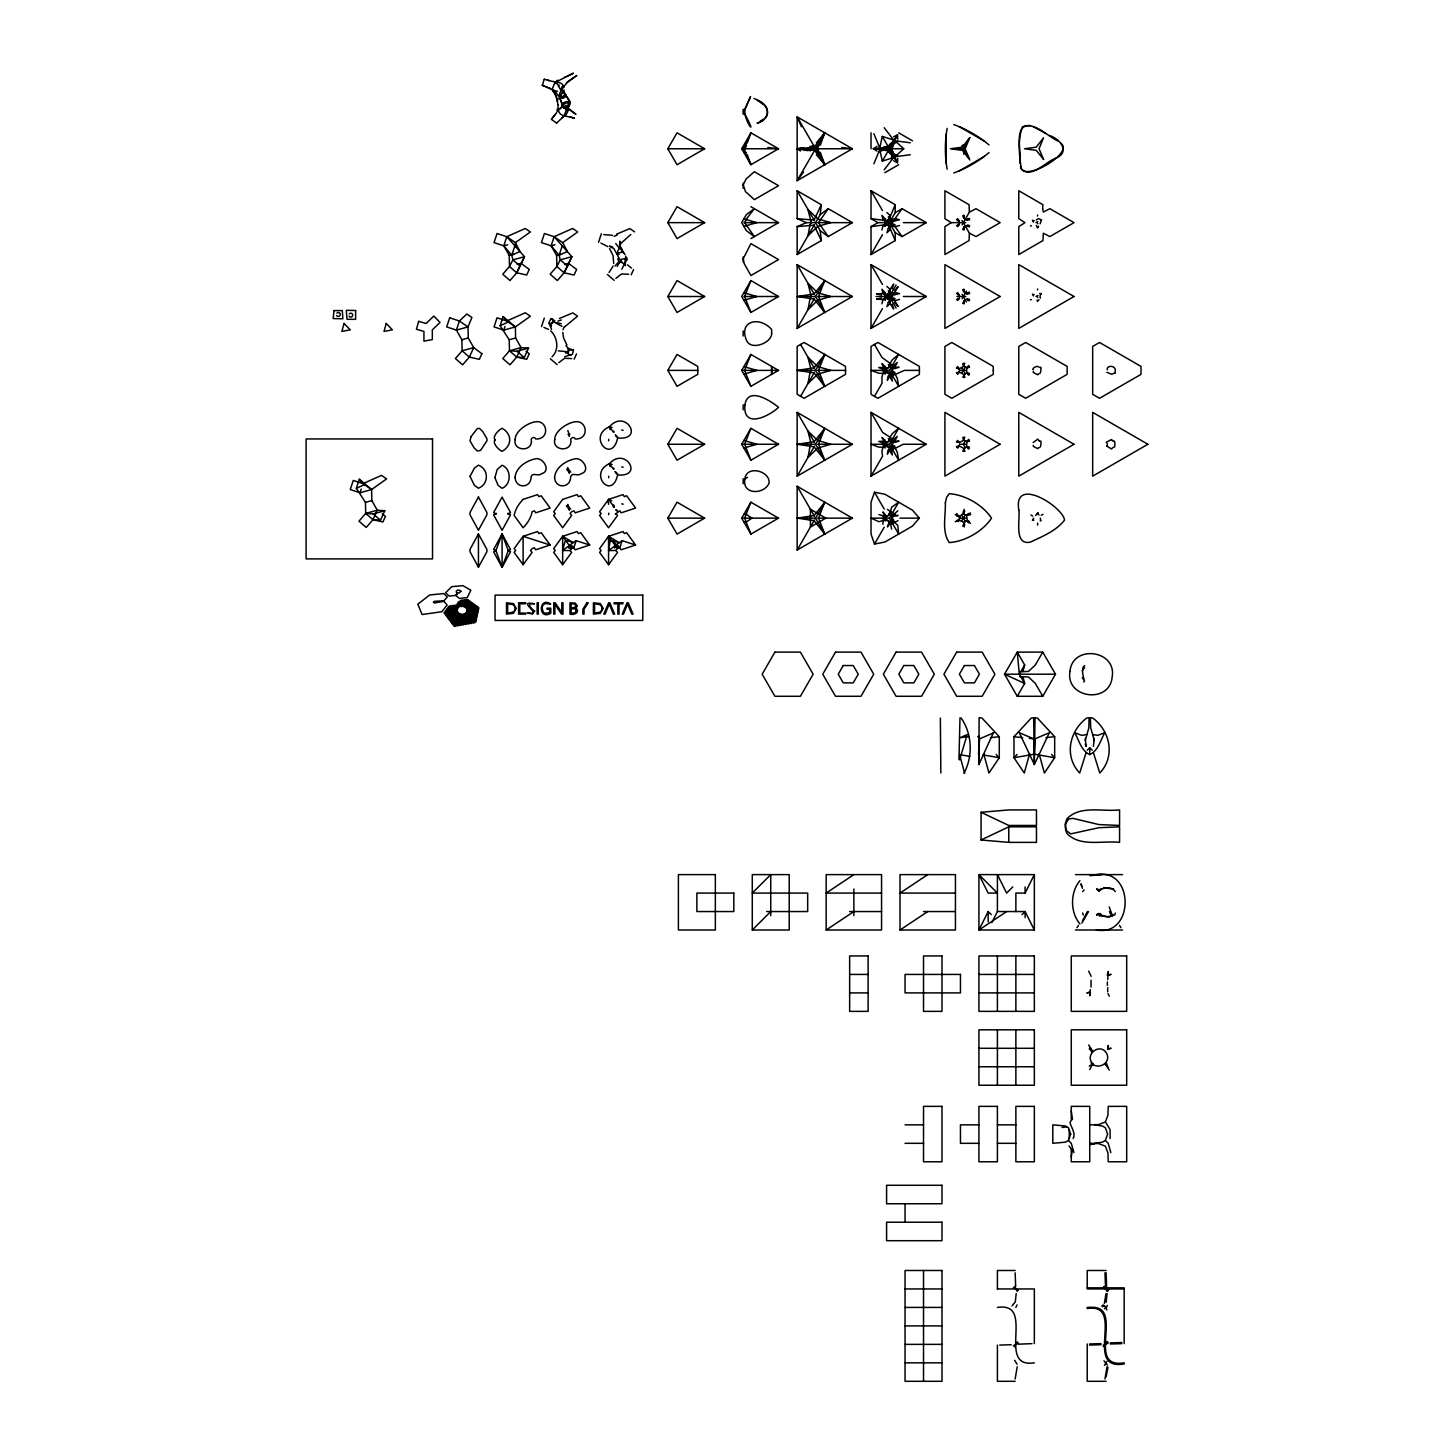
<?xml version="1.0" encoding="UTF-8"?>
<svg xmlns="http://www.w3.org/2000/svg" width="1454" height="1454" viewBox="0 0 1454 1454"><rect width="100%" height="100%" fill="white"/><g stroke="black" fill="none" stroke-linecap="round" stroke-linejoin="round"><path stroke-width="1.5" d="M895.21 240.582L888.467 224.352L871.037 226.624L871.037 254.541L895.21 240.582L895.21 232.604L889.448 222.644L877.943 222.644L871.037 226.624M881.506 294.998L876.544 293.944L882.996 293.454L886.595 295.307L888.467 294.817L889.83 293.435L890.03 289.382L893.683 284.057L892.102 288.892M1094.226 738.341L1093.426 746.302M567.951 505.447L567.805 504.447M919.419 370.388L919.364 374.369L877.943 398.287L874.454 396.342L871.037 394.307L871.037 346.47L874.454 344.434L877.943 342.49L919.364 366.408L919.419 370.388L904.352 370.388L895.264 374.441L891.92 372.26L895.264 374.441L897.263 378.258L898.663 386.328L889.448 370.388L898.663 354.449L892.356 359.701L890.048 363.336L889.83 367.317L890.048 363.336L881.996 357.484L874.454 344.434M1090.3 989.683L1089.7 995.79L1090.373 993.391M1015.146 1378.992L1017.218 1366.705M1104.967 1378.992L1107.039 1366.705M571.313 111.213C567.042 105.36 568.26 117.738 562.734 115.302C557.282 113.848 558.082 106.724 558.082 104.833M697.811 370.388L697.738 374.369L677.037 386.328L667.822 370.388L677.037 354.449L697.738 366.408L697.811 370.388L667.822 370.388M845.574 370.388L845.501 374.369L804.062 398.287L797.155 394.307L797.155 346.47L804.062 342.49L845.501 366.408L845.574 370.388L817.748 370.388M871.037 412.373L882.542 432.311L890.048 437.218L889.83 441.198L890.048 437.218L892.356 433.565L898.663 428.312L889.448 444.27L898.663 460.209L897.263 452.121L895.264 448.323L891.92 446.142L895.264 448.323L903.243 444.27L926.271 444.27L871.037 476.149L871.037 412.373L926.271 444.27M958.968 759.606L959.985 717.894L961.203 718.112C972.472 734.288 972.871 756.698 963.984 773.274M1107.712 1049.534L1108.257 1045.426L1107.584 1047.807M993.355 732.743L978.924 764.513L979.124 717.694M1107.712 987.666L1107.675 991.719M890.066 524.912L889.83 521.223L891.647 529.074M964.202 509.318L963.875 513.48M946.172 134.186L946.172 163.339M1037.52 300.942L1039.083 299.778M885.068 374.241L885.159 372.224L888.467 372.097L891.593 376.513L892.356 381.093L890.048 377.44L889.83 373.46L890.048 377.44M885.068 448.123L885.159 446.105L888.467 445.978L891.593 450.377L892.356 454.957L890.048 451.322L889.83 447.341L890.048 451.322M893.61 160.722L897.518 162.757L897.718 158.341M613.715 263.519L613.043 255.595L609.571 248.47M608.663 440.853L608.735 439.308M608.663 477.784L608.735 476.258M608.663 514.716L608.735 513.189M1036.302 225.352L1037.556 227.933L1037.774 226.988M1106.112 1376.738L1107.966 1367.305M889.921 144.346L888.467 147.054M1082.303 677.564C1087.519 686.361 1078.741 669.076 1084.702 665.605M551.557 329.331L548.921 322.661L550.812 318.899L552.883 319.498L552.774 322.824L549.23 323.733M889.921 513.716L891.593 512.026L888.03 515.679L883.087 516.933L887.994 515.625L889.921 513.716L891.647 507.21L898.663 502.193L889.448 518.133L871.037 518.133L878.888 521.695L885.377 519.95L887.994 520.659L891.593 524.258L888.03 520.605L883.087 519.351L885.377 519.95M1071.271 1157.166L1072.434 1149.078M1033.63 518.133L1032.413 520.241L1033.867 520.168M567.805 430.566L568.55 432.547M567.805 467.516L567.369 468.461M1107.348 985.394L1107.348 981.923M1069.253 1129.613L1069.253 1138.555M871.037 218.645L888.467 220.935L895.21 204.705L871.037 190.747L871.037 218.645L877.943 222.644M889.83 219.572L889.993 215.501L886.904 212.484M1073.143 1138.555C1076.451 1133.011 1069.399 1124.687 1070.126 1121.961L1072.434 1119.071L1071.271 1110.983M1110.093 1138.555L1110.093 1129.613L1105.585 1122.179M820.183 214.665L821.328 204.705L797.155 190.747L797.155 218.645L806.37 222.644L815.567 222.644L820.183 214.665L828.235 208.685L852.407 222.644L828.235 236.584L820.183 230.604L815.567 222.644M895.21 204.705L895.21 212.666L888.067 225.025L889.993 229.787L886.904 232.785L888.303 228.369L891.084 225.479L894.973 224.516L891.338 225.915M610.171 541.288L612.607 540.634L617.823 546.286L616.005 550.521L608.572 550.521L610.171 541.288L608.572 536.326L623.039 531.546L624.366 533.582L626.619 532.691L635.598 545.014L621.131 549.794L618.059 545.886M1037.629 227.442L1038.574 226.242M882.851 524.312L883.269 520.986L886.595 519.351M889.83 293.435L890.03 289.382L886.904 286.365M891.338 299.797L894.973 298.379L891.084 299.36L888.303 302.25L886.904 306.667L890.03 303.632L890.43 300.633L888.303 298.488L885.377 297.725L882.996 299.579L881.924 303.795M1085.247 740.595L1088.846 727.836L1089.064 717.676L1086.629 718.112C1069.126 731.126 1063.983 756.571 1079.704 773.037L1085.974 752.99M966.71 368.516L966.71 372.279M966.71 442.38L966.71 446.142M966.71 516.261L967.492 521.677M959.731 518.133L958.368 520.55L955.242 521.786M959.585 222.644L958.749 225.425M959.822 518.133L959.149 520.332M608.154 502.321L608.572 499.394L623.039 494.614L624.366 496.65L626.619 495.759L635.598 508.064L621.131 512.844L619.804 510.808L615.278 514.153M889.993 229.787L890.43 226.769L885.377 223.843L882.996 225.733L881.924 229.932M962.73 526.203L965.074 521.168M1039.083 367.135C1037.102 364.518 1030.741 369.443 1033.394 369.789M1114.836 373.06C1117.89 364.718 1106.149 364.809 1107.276 369.789M963.802 217.936L963.784 215.174L964.365 216.9M1037.647 523.058L1037.593 525.13M964.42 302.214L963.838 303.959L964.365 300.342M964.365 228.387L963.784 230.114L964.365 226.479M1039.083 440.998L1037.865 439.053L1033.122 442.598M1111.492 439.69L1112.946 440.998M608.554 504.338L608.572 499.394L599.593 511.699L601.138 513.589L599.593 515.461L608.572 527.766L617.55 515.461L616.005 513.589M963.802 291.8L963.838 289.073L964.42 290.818M963.602 376.222L963.82 375.187L963.838 377.604L964.365 374.223M963.602 450.104L963.82 449.068L963.838 451.485L964.365 448.105M818.511 148.762L817.748 152.543L820.347 152.452L824.781 164.72L816.385 154.742M625.256 263.065L625.365 265.664M568.423 352.977L568.06 348.306L565.951 345.579M561.135 89.421L562.08 88.058A15.467 15.376 48.5 0 1 562.48 86.731L562.08 86.731M884.214 127.734L893.592 139.984L882.305 136.403L879.779 147.963L875.399 148.762L888.521 150.362L896.464 160.921L891.302 148.762L896.464 136.603L888.521 147.163L879.779 147.963L873.854 133.713M947.154 128.37C944.773 141.692 944.773 155.832 947.154 169.155M963.548 302.359L963.802 301.214M1107.276 444.869L1106.712 446.214M963.711 154.251L963.966 153.161M963.548 228.496L963.802 227.351M888.303 376.113L887.322 380.294L890.012 375.023L888.303 376.113L891.084 373.242L894.973 372.26L891.338 373.66M888.303 449.995L887.322 454.157L890.012 448.904L888.303 449.995L891.084 447.105L894.973 446.142L891.338 447.541M958.15 521.495L959.004 520.005M1037.411 216.028L1037.647 215.065M892.102 304.14L893.683 308.975L890.03 303.632L889.83 299.597L888.467 298.215L886.595 297.725L882.996 299.579L876.544 299.07L881.506 298.034M1099.406 889.448L1098.97 891.138L1096.843 889.321M626.983 259.394L621.785 269.154M889.83 515.061L890.066 511.354L887.394 509.336M589.67 545.014L580.709 532.691L578.438 533.582L577.111 531.546L562.643 536.326L571.622 548.631L570.077 550.521L562.643 550.521L565.043 541.288L566.969 540.634L573.185 542.633L576.166 540.67L589.67 545.014L575.221 549.794L572.149 545.886L568.514 547.904L573.894 547.74L576.166 540.67M1022.98 671.403L1024.652 664.951L1017.255 652.119L1042.754 652.119L1055.495 674.202L1042.754 696.284L1017.255 696.284L1004.514 674.202L1017.255 652.119L1019.309 674.202L1024.652 683.453L1017.255 696.284M902.098 236.584L892.211 222.644L902.098 208.685L926.271 222.644L902.098 236.584L895.21 232.604M894.719 302.632L898.118 306.412L892.211 296.507L898.118 286.62L894.719 290.4M1091.045 980.269L1091.045 987.048M963.748 513.607L964.674 511.081M965.183 367.153L963.22 365.063L964.856 363.318M965.183 441.035L963.22 438.944L964.856 437.2M893.683 365.481L892.302 370.388L893.683 375.296L892.356 370.388L893.683 365.481L897.263 362.519L895.264 366.335L891.92 368.516L895.264 366.335M893.683 439.362L892.302 444.27L893.683 449.177L892.356 444.27L893.683 439.362L897.263 436.4L895.264 440.217L891.92 442.398L895.264 440.217M892.356 518.133L893.683 513.226L892.302 518.133L893.683 523.058L891.411 518.133M899.517 225.515L895.355 226.679L891.92 224.516L891.411 222.644L891.92 220.772L895.355 218.591L899.517 219.772L894.973 220.772L891.084 219.79L888.303 216.919L890.012 218.009M899.517 299.379L895.337 300.578L891.92 298.379L891.411 296.507L891.92 294.653L895.337 292.454L899.517 293.653L894.973 294.653L891.084 293.672L888.303 290.782L890.012 291.872M897.809 141.401L893.683 143.855L891.92 146.89M1029.614 753.645L1024.288 773.037L1013.983 757.716L1013.983 736.705L1031.213 718.112L1033.667 717.676L1034.339 764.513L1049.37 732.707L1035.012 738.832L1034.339 754.172L1013.983 757.716L1017.128 754.426M1037.447 289.909L1037.702 288.982M1106.167 1302.275L1107.112 1293.497M885.74 518.133L885.686 520.932M1107.584 973.926L1108.257 971.526L1107.712 979.651M892.756 147.127L893.683 143.855M1089.7 1069.653L1092.772 1063.746C1084.175 1055.022 1099.424 1042.591 1106.185 1052.623C1112.31 1062.438 1098.224 1070.835 1091.082 1062.91M565.006 94.146A2.09 2.09 0 0 0 562.498 92.656A5.089 5.071 -70.1 0 0 560.808 98.309L560.717 98.236M1114.727 915.02L1115.309 912.985M962.802 377.222L965.183 373.623M962.802 451.103L965.183 447.505M619.331 262.338L617.223 266.464M567.46 106.578L568.15 104.761M562.353 88.767C566.297 81.17 553.011 82.315 549.757 80.697M959.64 759.77L967.164 734.633L959.985 737.705L969.091 736.633M617.895 253.232L621.458 252.324L621.567 249.016L619.477 248.398L617.841 250.724L617.514 254.377L619.004 254.468M626.783 259.83L626.747 257.485M567.369 505.41L568.55 506.428M562.026 88.494L567.551 82.206L576.893 75.463M563.425 104.452C562.716 109.959 572.094 106.524 569.205 102.852A4.344 4.344 0 0 0 563.679 104.615M635.598 545.014L622.076 540.67L619.804 547.74L617.55 548.631L608.572 536.326L599.593 548.631L601.138 550.521L599.593 552.411L608.572 564.715L617.55 552.411L616.005 550.521M356.339 488.362L359.338 479.257L371.588 489.544L371.842 500.612L377.295 510.245L372.933 519.714L366.208 527.457L358.993 521.168L365.699 513.426L377.295 510.245L384.801 510.717L380.457 520.205L372.933 519.714L365.699 513.426L365.445 502.375L356.339 488.362L364.536 484.6M359.338 479.257L362.991 483.637L381.511 475.403L386.582 478.893L371.588 489.544L362.991 483.637L353.267 480.438L350.269 489.544L360.01 492.742L361.21 489.107M520.15 266.137L512.917 259.866L511.772 255.25L503.793 245.817L494.051 242.618L497.05 233.512L506.774 236.711L524.494 256.667L516.715 272.789L509.99 280.531L502.775 274.243L509.482 266.5L509.227 255.45L503.793 245.817L506.774 236.711L525.294 228.478L530.365 231.968L515.37 242.618L515.461 247.053M514.752 246.144L511.772 255.25L519.969 251.487L515.37 242.618L506.774 236.711M500.121 325.732L503.12 316.627L515.37 326.914L515.625 337.982L521.077 347.615L516.715 357.084L509.99 364.827L502.775 358.538L509.482 350.796L521.077 347.615L528.584 348.088L524.24 357.575L516.715 357.084L509.482 350.796L509.227 339.745L500.121 325.732L508.318 321.97M503.12 316.627L506.774 321.007L525.294 312.774L530.365 316.263L515.37 326.914L506.774 321.007L497.05 317.808L494.051 326.914L503.793 330.113L504.992 326.478M564.57 264.374L568.441 263.319L576.62 269.426L574.057 275.024L564.079 272.789L556.864 266.5L556.609 255.45L551.157 245.817L554.138 236.711L572.658 228.478L577.729 231.968L562.734 242.618L554.138 236.711L544.414 233.512L541.415 242.618L551.157 245.817L559.136 255.25L560.281 259.866L567.514 266.137L564.079 272.789L557.373 280.531L550.139 274.243L556.864 266.5L560.281 259.866L571.858 256.667L554.138 236.711M562.116 246.144L559.136 255.25L567.333 251.487L562.734 242.618M541.506 326.623L544.305 318.099M598.521 242.327L601.338 233.803M962.675 303.432L965.183 299.742M962.675 229.55L964.057 226.769L968.019 225.206M568.35 104.306L568.823 101.089M874.49 492.234L871.037 502.193L871.037 534.091L874.49 544.05L884.85 542.051L912.458 526.112L919.364 518.133L912.458 510.172L884.85 494.215L874.49 492.234L884.214 509.064M568.95 102.761L568.987 102.689A4.78 2.308 -16.3 0 0 561.971 104.543A14.195 6.361 11.7 0 1 562.062 105.36L561.698 106.996L566.715 106.924L575.675 114.103M747.211 143.037L750.9 132.823L778.526 148.762L750.9 164.72L741.704 148.762L750.9 132.823L743.539 148.762L750.9 164.72L747.211 154.506M750.9 280.567L744.63 296.507L750.9 312.465L778.526 296.507L750.9 280.567L741.704 296.507L750.9 312.465M820.347 145.073L824.781 132.823L816.385 142.783L817.748 144.982L809.987 146.49M750.9 354.449L744.63 370.388L750.9 386.328L778.526 370.388L750.9 354.449L741.704 370.388L750.9 386.328M750.9 428.312L744.63 444.27L750.9 460.209L778.526 444.27L750.9 428.312L741.704 444.27L750.9 460.209M824.781 280.567L818.511 296.507L824.781 312.465L814.095 299.051L797.155 296.507L814.095 293.962L824.781 280.567L815.567 296.507L824.781 312.465M750.9 502.193L744.63 518.133L750.9 534.091L778.526 518.133L750.9 502.193L741.704 518.133L750.9 534.091M824.781 354.449L818.511 370.388L824.781 386.328L814.095 372.933L797.155 370.388L814.095 367.844L824.781 354.449L815.567 370.388L824.781 386.328M824.781 428.312L818.511 444.27L824.781 460.209L814.095 446.814L797.155 444.27L814.095 441.725L824.781 428.312L815.567 444.27L824.781 460.209M824.781 502.193L818.511 518.133L824.781 534.091L814.095 520.677L797.155 518.133L814.095 515.588L824.781 502.193L815.567 518.133L824.781 534.091M888.921 522.804L887.394 526.93L890.157 522.513M502.084 534.018L495.905 550.648L502.084 567.26L510.536 551.775L508.264 550.648L502.084 534.018L493.615 549.521L495.905 550.648L493.615 551.775L502.084 567.26L508.264 550.648L510.536 549.521L502.084 534.018L502.084 567.26M957.659 300.524L959.004 298.452M957.659 226.66L959.004 224.588M957.677 374.26L959.386 371.806M957.677 448.141L959.386 445.687M1033.267 371.588C1031.558 371.497 1038.247 376.332 1039.083 373.642M1033.267 445.469C1031.558 445.36 1038.247 450.213 1039.083 447.523M821.328 204.705L814.095 220.099L797.155 218.645M873.854 163.811L879.779 149.562L882.305 161.121L893.592 157.541L884.214 169.791M1087.465 911.549L1082.503 920.782M1088.555 911.549L1081.867 923.09M562.934 329.731L564.188 326.896M619.967 245.435L621.221 242.6M516.715 272.789L524.494 256.667L512.917 259.866L509.482 266.5L516.715 272.789L526.693 275.024L529.256 269.426L521.077 263.319L517.206 264.374M564.079 272.789L571.858 256.667L567.514 266.137M574.13 359.138L576.529 353.904M631.163 274.842L633.562 269.608M803.571 147.617L797.155 148.762L814.64 150.362L824.781 164.72L817.421 148.762L824.781 132.823L814.64 147.163L797.155 148.762L800.482 150.98M958.749 299.306L959.386 297.943M613.152 266.046L609.044 272.498M1104.349 1303.547L1106.003 1293.551M1015.873 1307.419L1017.091 1304.892M1104.477 1365.361L1106.912 1361.417M566.224 109.159L564.425 116.375M991.246 914.621L988.157 911.549L978.924 930.015L1034.339 930.015L1034.339 874.617L978.924 874.617L978.924 930.015L1006.641 911.549M991.864 922.636L997.408 911.549L997.408 874.617L1006.641 893.083L1012.784 886.922M1015.873 911.549L1015.873 893.083L1025.106 893.083L1034.339 874.617M624.02 263.792L620.222 261.593M743.158 109.286L743.158 114.357M743.158 183.168L743.158 188.238M743.158 330.912L743.158 335.983M743.158 404.794L743.158 409.864M743.158 478.657L743.158 483.746M1103.422 1346.386L1106.258 1341.333M809.987 151.052L811.205 148.762M478.439 533.945L469.987 549.448L469.987 551.702L478.439 567.187L486.908 551.702L486.908 549.448L478.439 533.945L478.439 567.187M1014.456 1346.895L1017.291 1341.842M1104.277 1346.895L1107.112 1341.842M667.822 148.762L677.037 132.823L704.645 148.762L677.037 164.72L667.822 148.762L704.645 148.762M667.822 222.644L677.037 206.686L704.645 222.644L677.037 238.583L667.822 222.644L704.645 222.644M667.822 296.507L677.037 280.567L704.645 296.507L677.037 312.465L667.822 296.507L704.645 296.507M743.158 257.031L743.158 262.12M814.64 150.362L797.155 180.66L797.155 116.865L852.407 148.762L797.155 180.66L803.571 172.026M807.842 150.671L797.155 148.762L815.567 148.762L824.781 132.823M667.822 444.27L677.037 428.312L704.645 444.27L677.037 460.209L667.822 444.27L704.645 444.27M806.37 222.644L797.155 226.624L797.155 254.541L814.494 224.516M667.822 518.133L677.037 502.193L704.645 518.133L677.037 534.091L667.822 518.133L704.645 518.133M882.305 161.121L888.521 150.362L885.377 150.58M877.016 146.381L873.291 148.762L889.448 148.762L897.518 134.768L893.61 136.821M797.155 328.404L852.407 296.507L797.155 264.628L797.155 328.404L814.494 298.397M871.037 254.541L882.469 234.712M800.572 396.36L814.494 372.26M968.873 158.377L963.33 148.762L968.873 139.148M871.037 328.404L871.037 264.628L926.271 296.507L871.037 328.404L882.469 308.593M889.63 300.451L888.067 298.906L896.118 284.948M797.155 476.149L852.407 444.27L797.155 412.373L797.155 476.149L814.494 446.142M951.243 222.644L944.918 226.624L944.918 254.541L969.073 240.582L969.364 233.113L963.33 222.644L951.243 222.644L944.918 218.645L944.918 190.747L969.073 204.705L969.364 212.175L963.33 222.644M962.075 224.807L962.712 223.68M874.454 396.342L881.996 383.293L881.924 377.168L883.032 373.387L885.159 372.224M797.155 550.03L852.407 518.133L797.155 486.254L797.155 550.03L814.549 519.914M962.075 298.67L962.712 297.561M966.492 302.014L963.33 296.507L966.492 291.018M871.037 476.149L882.542 456.211L881.924 451.049L883.032 447.269L885.159 446.105M1035.957 222.644L1037.829 221.553M961.839 372.969L962.712 371.442M959.422 370.388L963.33 370.388L965.274 367.026M874.49 544.05L884.214 527.202M1035.957 296.507L1037.829 295.435M959.422 444.27L963.33 444.27L965.274 440.889M962.021 520.387L962.712 519.187M959.422 518.133L963.33 518.133L965.274 514.771M1019.309 674.202L1024.652 664.951M1042.754 652.119L1035.357 664.951L1028.523 671.403L1019.563 671.875M559.427 109.486C565.315 103.925 555.355 111.758 557.427 111.431M1105.694 1308.2L1107.421 1305.401M556.664 112.63L556.1 113.303M964.438 521.768L964.202 526.966M1076.996 927.707L1078.468 925.398M979.614 717.676L982.05 718.112L999.28 736.705L999.28 757.716L988.974 773.037L983.649 753.645M1083.775 682.053L1084.575 680.872M555.646 113.975L551.339 119.355L556.591 123.063M964.293 512.771L960.004 516.134M968.764 513.444L967.092 515.334M563.025 87.295L564.025 86.949M523.113 564.715L532.091 552.411L530.546 550.521L532.091 548.631L534.363 547.74L535.69 549.794L550.139 545.014L541.179 532.691L538.907 533.582L537.58 531.546L523.113 536.326L514.153 548.631L515.679 550.521L514.153 552.411L523.113 564.715L523.113 536.326L550.139 545.014M562.643 550.521L573.185 542.633L562.643 536.326L553.683 548.631L555.21 550.521L553.683 552.411L562.643 564.715L571.622 552.411L570.077 550.521M828.235 208.685L818.511 222.644L828.235 236.584M554.719 115.339L553.429 116.92M1112.001 374.405L1106.894 372.315M552.029 356.793C559.39 349.851 557.627 337.401 550.702 330.84M1039.628 293.526C1043.572 293.744 1038.756 293.653 1040.301 298.161M895.01 514.207L891.92 516.279L897.809 510.772M1082.648 891.629L1084.102 889.866M1040.864 294.017L1041.064 293.763M553.12 117.283L552.084 118.519M1079.94 880.67C1070.071 892.338 1070.071 912.294 1079.94 923.962M1104.477 1308.836L1105.694 1307.419L1104.477 1306.001M621.694 242.691L630.8 234.494M556.482 123.19L564.406 115.793L574.494 118.156M564.606 326.914L577.547 316.154L572.803 312.883L559.372 318.499M957.841 298.415L956.623 299.778L958.15 299.233M957.841 224.607L956.623 225.97L958.15 225.37M1101.241 888.612L1098.97 891.138L1096.716 888.612M554.628 83.187L552.284 88.967L556.155 96.509M608.572 550.521L622.076 540.67M893.756 520.005L891.302 521.35M967.473 366.826L968.691 365.536M967.473 440.689L968.691 439.399M615.824 278.405L621.53 273.97L628.673 274.261M558.809 362.682L564.534 358.302L571.64 358.556M889.212 145.073L891.593 142.656M883.087 369.189L888.03 367.917L891.593 364.282L887.994 367.88L883.087 369.189L878.725 367.553L883.032 367.389L886.595 369.189L883.032 367.389M883.087 443.052L887.994 441.743L891.593 438.145L888.03 441.798L883.087 443.052L878.725 441.434L883.032 441.253L886.595 443.052L883.032 441.253M752.281 930.015L789.213 930.015L789.213 874.617L752.281 874.617L752.281 930.015L770.747 911.549M1022.017 914.621L1025.106 911.549L1034.339 930.015M967.055 367.735L969.309 366.335L966.11 367.571M967.055 441.616L969.309 440.198L966.11 441.434M885.068 218.772L885.068 226.497L886.158 222.644L885.068 218.772L881.924 215.356L882.996 219.536L885.959 220.826L889.63 218.718M885.068 292.654L885.068 300.378L886.158 296.507L885.068 292.654L881.924 289.237L882.996 293.454L885.959 294.708L889.63 292.581M967.982 366.79L967.219 367.553L968.237 367.226M967.982 440.671L967.219 441.434L968.237 441.107M564.661 356.721L572.494 354.213L573.439 350.069L570.186 349.941L567.296 351.777L558.281 350.832M940.356 718.094L940.847 773.019M620.276 261.629L621.367 259.248L626.383 258.648M957.077 521.223L959.186 520.041M882.996 225.733L886.595 223.843M882.996 299.579L886.595 297.725M970.527 512.971L965.892 515.352M989.065 152.579C978.724 161.285 966.474 168.373 953.751 172.971M1087.228 750.137L1089.737 747.847L1092.263 750.137M910.277 142.783L894.973 140.784L903.716 148.762L894.973 156.741L910.277 154.742M1036.302 219.917C1038.883 217.318 1042.645 219.3 1040.119 223.807M496.323 513.317L493.615 514.825L502.084 530.328L510.536 514.825L507.828 513.317M507.828 514.08L510.536 512.571L502.084 497.086L493.615 512.571L496.323 514.08M614.424 547.904L617.823 546.286M966.11 293.69L969.491 292.345L967.71 292.708M1096.843 915.311L1098.97 913.494L1101.423 914.639M757.207 100.399C770.765 104.47 770.747 119.283 757.116 123.226C774.509 116.738 767.93 103.616 753.954 98.454M567.896 107.651L568.332 109.214L565.57 105.397M566.333 82.914L567.296 82.151M966.11 219.808L969.564 218.5L967.764 218.863M612.134 427.494L609.48 426.749C586.998 436.345 611.843 464.789 617.659 437.981C644.976 440.653 625.474 408.283 609.48 426.749L610.117 429.675M612.134 464.426L609.48 463.681C587.925 473.168 611.734 501.067 617.659 474.931C644.376 477.276 625.075 446.069 609.48 463.681L610.117 466.607M961.748 146.054L963.257 144.891M963.257 366.517L960.004 368.389M963.257 440.38L960.004 442.27M567.842 81.715L569.168 80.715M902.098 208.685L895.21 212.666M561.953 117.81L563.043 117.065M569.277 80.642L573.258 77.862M760.169 121.336L762.877 119.428M747.556 477.366L745.72 478.384M1043.045 514.298L1041.228 515.279M1102.368 1306.837L1104.022 1305.71M1012.039 1305.856L1015.31 1301.893L1016.182 1293.551M1101.859 1305.856L1103.277 1304.892M1089.246 1066.146L1092.772 1063.746L1093.608 1065.437M1035.63 515.407L1037.829 512.989L1038.992 515.043M1112.946 447.523L1111.547 448.977L1106.894 446.196M573.494 77.698L575.675 76.262M853.861 874.617L826.163 893.083L881.56 893.083M826.163 930.015L881.56 930.015L881.56 874.617L826.163 874.617L826.163 930.015L853.861 911.549M927.725 874.617L900.026 893.083L955.442 893.083M900.026 930.015L955.442 930.015L955.442 874.617L900.026 874.617L900.026 930.015L927.725 911.549M561.644 91.566L556.082 81.933L573.512 73.136M984.522 156.323L959.276 170.9M888.303 228.369L890.012 227.278M888.303 302.25L890.012 301.16L889.83 299.597M1113.855 914.748L1107.948 916.747L1103.386 916.202L1098.97 913.494L1096.516 914.639M1082.303 670.839L1084.575 667.531M750.9 238.583L778.526 222.644L750.9 206.686M884.85 172.681L898.663 164.72M797.155 254.541L821.328 240.582L820.183 230.604M448.105 606.954L450.34 605.646M446.76 608.79L452.721 605.337M458.083 602.247L462.172 599.884M445.397 610.644L455.12 605.028M457.065 603.901L464.517 599.611M444.052 612.479L456.374 605.373M457.174 604.9L466.843 599.321M444.324 613.388L457.083 606.027M457.883 605.555L467.97 599.739M444.888 614.133L457.792 606.682M458.61 606.209L468.788 600.338M445.451 614.878L458.483 607.354M459.319 606.863L469.606 600.92M446.014 615.605L457.828 608.79M461.518 606.663L470.442 601.52M446.578 616.351L457.374 610.117M463.281 606.718L471.26 602.101M447.141 617.096L457.483 611.134M464.498 607.081L472.077 602.701M447.705 617.841L457.846 611.989M465.425 607.608L472.913 603.283M448.268 618.586L458.428 612.716M466.134 608.263L473.731 603.883M448.832 619.331L459.228 613.315M466.643 609.044L474.549 604.464M449.395 620.058L460.282 613.77M466.898 609.953L475.385 605.064M449.958 620.803L461.663 614.042M466.789 611.08L476.203 605.646M450.522 621.549L464.117 613.697M465.643 612.806L477.021 606.245M451.085 622.294L477.857 606.827M451.631 623.039L478.675 607.427M452.194 623.766L478.893 608.354M452.757 624.511L478.639 609.571M453.321 625.256L478.366 610.807M453.884 626.002L478.093 612.025M454.902 626.474L477.839 613.243M457.574 626.002L477.566 614.46M460.246 625.529L477.294 615.678M462.917 625.056L477.039 616.896M465.571 624.584L476.767 618.114M468.243 624.111L476.512 619.331M470.914 623.621L476.24 620.567M473.586 623.148L475.967 621.785M878.888 152.325L883.087 149.98M1013.347 1345.786L1018.4 1342.951M1103.168 1345.786L1108.221 1342.951M1086.829 734.561L1081.667 735.342L1074.706 732.707C1079.013 740.213 1081.213 750.737 1089.737 754.571C1098.279 750.737 1100.478 740.213 1104.767 732.707L1097.825 735.342L1092.663 734.561L1090.645 727.836L1090.427 717.676L1092.863 718.112C1110.347 731.126 1115.491 756.571 1099.787 773.037L1093.517 752.99M1104.913 1343.587L1107.712 1342.097M614.987 265.991L618.841 262.083L617.786 258.757M886.595 371.588L883.032 373.387L878.725 373.224L871.037 370.388L889.448 370.388M886.595 445.469L883.032 447.269L878.725 447.105L871.037 444.27L889.448 444.27M1112.946 373.642L1115 373.224M572.949 73.409L567.369 76.062M981.068 839.994L1008.767 826.835L1036.466 826.835L1036.466 842.375L1008.767 842.375L981.068 839.994L981.068 812.295L1008.767 809.914L1036.466 809.914L1036.466 825.454L1008.767 825.454L981.068 812.295M566.26 76.589L564.479 77.407M617.423 263.701L619.767 262.665M562.371 103.761L562.462 103.834A4.144 4.126 0 0 0 567.024 107.487M1041.609 219.681L1040.828 219.917M993.954 732.707L979.614 738.832L978.469 754.19M898.099 520.75L895.01 522.059L891.92 520.005M895.337 292.454L892.52 293.599L891.72 296.507L892.52 299.433L895.337 300.578M561.462 91.002L561.262 91.075A4.526 4.453 -70.8 0 0 560.153 97M895.355 218.591L892.52 219.718L891.72 222.644L892.52 225.552L895.355 226.679M970.618 514.625L966.092 515.534M557.7 80.261L556.7 80.642M616.441 234.239L629.836 228.587L634.58 231.858M614.097 236.311L617.15 235.13M557.918 321.116L561.389 319.971M967.164 293.744L968.273 293.399M967.164 219.863L968.273 219.536M1030.413 226.042L1031.359 225.752M890.012 365.754L888.303 364.663L891.084 367.553L894.973 368.516L899.081 367.28L891.338 367.117M890.012 439.635L888.303 438.545L891.084 441.416L894.973 442.398L899.081 441.144L891.338 440.98M968.8 520.95L965.892 520.932M1108.711 1048.934L1111.092 1048.261L1108.984 1048.661M1108.711 975.052L1111.11 974.38L1107.039 974.962M1089.246 992.264L1086.847 992.937L1088.882 992.519M557.318 99.326L560.499 98.454M503.793 245.817L507.646 244.745M509.227 255.45L513.498 254.268M551.157 245.817L555.01 244.745M556.609 255.45L560.862 254.268M461.863 339.745L468.261 337.982L468.006 326.914L471.896 317.481L466.843 313.991L459.409 321.007L456.411 330.113L461.863 339.745L462.118 350.796L455.393 358.538L462.626 364.827L469.351 357.084L473.695 347.615L468.261 337.982M503.793 330.113L515.37 326.914M509.227 339.745L515.625 337.982M509.482 350.796L517.006 351.286L528.584 348.088M360.01 492.742L371.588 489.544M365.445 502.375L371.842 500.612M365.699 513.426L373.224 513.916L384.801 510.717M959.167 372.297L956.423 372.606M959.167 446.16L956.423 446.487M885.377 146.963L887.994 146.254L883.087 147.563L886.595 147.563M1030.413 299.833L1031.359 299.597M969.509 367.426L966.528 367.698M969.509 441.307L966.528 441.562M969.636 293.617L966.528 293.817L963.202 291.163M969.636 219.736L966.528 219.936M1103.495 887.958L1113.546 888.848M893.756 516.279L898.099 515.516L891.302 514.934M563.589 108.323L564.643 108.178A9.415 7.27 -15.2 0 1 567.169 108.268M1090.1 875.69L1101.569 874.617M557.5 91.202L555.028 91.129L560.517 98.963M967.164 299.288L969.636 299.415M967.164 225.406L969.636 225.534M969.509 373.351L966.528 373.096M969.509 447.232L966.528 446.96M558.172 109.977L556.918 110.086M1101.114 915.311L1098.97 915.62L1110.02 916.983M1062.002 1127.504L1066.509 1126.868M1040.21 373.205C1040.828 372.606 1041.573 365.099 1040.21 367.571M1040.21 447.069C1040.519 447.232 1042.245 439.072 1039.628 441.271M1114.091 447.069C1114.854 448.941 1115.672 439.108 1113.51 441.271M797.155 226.624L814.095 225.188L821.328 240.582M990.537 737.651L999.28 736.705M1045.935 737.651L1054.677 736.705L1054.677 757.716L1044.39 773.037L1039.065 753.645M956.532 520.496L957.986 520.368M966.528 299.215L968.019 299.088M966.092 520.75L967.31 520.659M612.552 235.33L603.755 234.603M1018.182 1344.187L1032.031 1343.641M1089.737 1124.851L1098.697 1124.56L1105.331 1121.961L1107.93 1115.327L1108.221 1106.367L1126.686 1106.367L1126.686 1161.782L1108.221 1161.782L1107.93 1152.84L1105.331 1146.188L1098.697 1143.607L1089.737 1143.317M1094.353 1143.317L1102.441 1142.153L1105.331 1140.427L1107.639 1134.084L1105.331 1127.722L1102.441 1125.996L1094.353 1124.851M1011.257 1344.714L999.716 1345.077M1110.22 1342.914L1121.852 1342.533M1100.987 1343.605L1089.537 1343.969M1101.078 1344.714L1089.537 1345.077M1110.311 1344.005L1121.852 1343.641M1089.737 1144.462L1094.353 1144.171M561.789 90.948L566.006 95.728M746.465 152.452L743.885 152.543L746.465 145.073L741.704 148.762L778.526 148.762L767.839 147.526M743.885 226.424L756.88 222.644L743.885 218.863M743.885 300.287L756.88 296.507L743.885 292.745M743.885 374.169L756.88 370.388L743.885 366.608M743.885 448.05L756.88 444.27L743.885 440.489M743.885 521.913L746.465 521.841L751.954 518.133L746.465 514.443L743.885 514.352M1096.389 930.015C1134.702 937.03 1134.702 867.602 1096.389 874.617M817.421 148.762L852.407 148.762L841.721 147.526M891.302 148.762L903.716 148.762M952.225 148.762L963.33 148.762M969.364 212.175L975.979 208.685L1000.152 222.644L975.979 236.584L969.364 233.113M743.866 222.644L778.526 222.644M817.748 222.644L852.407 222.644M903.388 222.644L926.271 222.644M964.529 222.644L965.819 222.644M743.866 296.507L778.526 296.507M797.155 296.507L815.567 296.507M817.748 296.507L852.407 296.507M876.09 296.507L889.448 296.507M903.388 296.507L926.271 296.507M956.986 296.507L963.33 296.507M964.529 296.507L965.819 296.507M741.704 370.388L778.526 370.388M797.155 370.388L815.567 370.388M891.411 370.388L892.356 370.388M964.529 370.388L966.292 370.388M741.704 444.27L778.526 444.27M797.155 444.27L815.567 444.27M817.748 444.27L852.407 444.27M891.411 444.27L892.356 444.27M964.529 444.27L966.292 444.27M741.704 518.133L778.526 518.133M797.155 518.133L815.567 518.133M817.621 518.133L852.407 518.133M899.917 518.133L919.364 518.133M964.529 518.133L966.292 518.133M1055.495 674.202L1004.514 674.202L1024.652 683.453L1022.98 677.001M1075.451 874.617L1122.488 874.617M766.64 911.549L807.679 911.549L807.679 893.083L752.281 893.083L770.747 874.617L770.747 915.656M849.59 911.549L881.56 911.549M923.472 911.549L955.442 911.549M997.408 911.549L1025.106 911.549L1025.106 917.71M1075.451 930.015L1122.488 930.015M849.645 974.434L868.111 974.434M978.924 974.434L1034.339 974.434M849.645 992.9L868.111 992.9M978.924 992.9L1034.339 992.9M978.924 1048.298L1034.339 1048.298M978.924 1066.763L1034.339 1066.763M1071.271 1119.071L1072.434 1119.071M905.06 1124.851L923.526 1124.851M978.924 1124.851L960.458 1124.851L960.458 1143.317L978.924 1143.317M997.408 1124.851L1015.873 1124.851M905.06 1143.317L923.526 1143.317M997.408 1143.317L1015.873 1143.317M1015.146 1270.487L997.408 1270.487L997.408 1288.916M1106.076 1270.487L1087.228 1270.487L1087.228 1288.953L1124.16 1288.953M1087.228 1287.844L1124.16 1287.844L1124.16 1343.641M905.06 1288.953L941.992 1288.953M997.408 1288.953L1034.339 1288.953L1034.339 1343.641M905.06 1307.419L941.992 1307.419M997.408 1307.419C1036.684 1301.403 995.045 1368.868 1034.339 1362.834M905.06 1325.903L941.992 1325.903M905.06 1344.368L941.992 1344.368M905.06 1362.834L941.992 1362.834M1015.146 1381.3L997.408 1381.3L997.408 1345.077M1106.076 1381.3L1087.228 1381.3L1087.228 1343.969M1033.394 295.907L1032.431 294.199L1034.23 294.653M977.706 736.669L978.924 736.378L978.924 764.513M561.317 323.66L556.628 322.788M1034.23 220.772L1032.431 220.317L1033.394 222.026M1097.788 929.906L1101.569 930.015M998.807 757.698L996.154 754.426M1040.228 520.859C1041.918 519.878 1040.537 522.386 1040.355 518.133M1019.563 676.528L1028.523 677.001L1035.357 683.453L1042.754 696.284M571.131 355.103L568.223 354.231L567.296 351.777M573.439 350.069L568.06 348.306M565.461 352.922L567.333 353.049M958.186 519.987L963.257 522.022M956.532 515.788L959.004 516.279M1013.983 736.705L1022.725 737.651M1029.287 738.359L1033.667 738.832L1034.339 754.172L1054.677 757.716L1051.551 754.426M562.898 86.513L564.061 86.64M878.888 514.571L886.595 516.933L883.269 515.279M982.995 754.88L999.28 757.716M959.64 754.608L969.818 756.371M967.71 300.324L969.491 300.687L968.273 299.633M967.764 226.406L969.564 226.788L968.273 225.752M1069.072 1145.988L1071.271 1149.078M516.715 357.084L526.693 359.32L529.256 353.722L525.984 351.286M372.933 519.714L382.911 521.95L385.474 516.352L382.202 513.916M1058.421 141.22C1047.262 136.403 1034.921 121.373 1022.38 126.88C1017.709 139.929 1019.145 155.178 1021.29 168.7C1030.941 179.424 1045.499 161.739 1055.64 158.232C1070.816 152.288 1060.093 138.621 1049.315 135.513M1030.395 125.589C1012.529 124.244 1021.889 152.27 1020.054 163.375M890.157 513.771L888.921 513.48L890.938 515.57M570.386 117.029L574.039 118.028M956.423 368.171L958.168 368.589M956.423 442.052L958.168 442.452M621.676 429.948L623.166 430.329M621.676 466.898L623.166 467.261M621.676 503.829L623.166 504.193M888.03 372.86L883.087 371.588L887.994 372.896L891.593 376.513M891.338 219.354L894.973 220.772M891.338 293.235L894.973 294.653M547.486 80.206L549.412 80.642L544.378 79.261M887.994 446.778L883.087 445.469L888.03 446.723L891.593 450.377M959.476 369.389L956.823 367.244L959.167 368.498M957.877 442.016L958.913 442.307L956.823 441.107L959.167 442.361M957.877 368.135L958.913 368.425L958.131 367.717M885.959 224.443L888.067 225.025M885.959 298.324L888.067 298.906M967.037 520.768L970.527 523.313M612.716 247.089L609.48 246.108L613.988 248.779L620.24 260.339M612.607 540.634L619.113 542.633L608.572 536.326L608.572 564.715M955.242 514.48L959.622 517.297M953.751 124.553C966.474 129.17 978.724 136.24 989.065 144.946M544.214 79.207L542.378 85.332M542.233 85.277L554.774 90.893M542.524 85.368L544.505 86.04M967.092 520.95L969.109 522.004M959.04 294.544L956.623 293.254L957.841 294.617M545.886 86.531L547.431 87.113M565.951 95.055L563.752 92.747M561.971 326.387L553.574 321.734M543.923 327.423L548.612 329.404M600.956 243.127L607.79 246.617M959.476 221.626L956.623 219.318L957.841 220.663M960.004 372.388L963.257 374.278M960.004 446.269L963.257 448.141M1033.667 738.832L1019.309 732.707L1034.339 764.513L1035.012 717.676L1037.447 718.112L1054.677 736.705M608.572 499.394L611.734 500.848M549.376 87.967L550.357 88.421M1033.103 126.607L1045.935 133.623M1030.941 514.989L1032.704 516.079M893.192 367.589L894.973 368.516M893.192 441.471L894.973 442.398M571.095 546.286L573.894 547.74M959.276 126.625L984.522 141.202M1103.677 1286.699L1108.73 1289.516M1103.168 1287.535L1108.221 1290.37M1013.347 1287.535L1018.4 1290.37M898.663 132.823L912.458 140.784M1140.99 366.408L1099.569 342.49L1096.08 344.434L1092.663 346.47L1092.663 394.307L1099.569 398.287L1140.99 374.369L1141.008 367.408M1067.127 366.408L1025.688 342.49L1022.217 344.434L1018.781 346.47L1018.781 394.307L1025.688 398.287L1067.127 374.369L1067.145 367.408M622.239 251.251L625.056 254.632M897.809 156.123L893.683 153.67L891.411 148.762M566.024 95.873L567.496 98.163M873.291 148.762L877.016 151.143M575.802 114.175L572.204 111.813M893.047 520.75L897.809 525.512L898.663 534.091L889.448 518.133M569.223 547.013L571.622 548.631M1089.246 1048.934L1092.772 1051.333L1088.646 1044.99M760.169 102.325L762.877 104.215M631.49 268.118L627.492 264.846M882.996 293.454L885.377 295.307L888.303 294.544L890.43 292.399L890.03 289.382M965.074 515.116L963.511 513.426M965.183 219.409L963.202 217.282M882.996 219.536L885.377 221.426L888.303 220.663L890.43 218.518L889.993 215.501M956.641 513.589L959.676 517.042M1105.585 1140.645L1108.221 1143.317L1110.838 1152.586M1068.635 1140.645L1071.271 1143.317L1073.906 1152.586M1107.403 1365.106L1103.968 1360.799M607.372 274.442L614.151 280.331M550.339 358.738L557.118 364.627M517.006 351.286L524.24 357.575M373.224 513.916L380.457 520.205M958.15 293.799L959.476 295.507M886.158 370.388L885.068 366.535L881.924 363.609L885.668 370.388M963.002 511.99L964.438 514.516M566.424 505.956L567.351 506.919L566.733 506.246M551.902 318.88L553.083 320.007M967.055 373.042L968.691 375.259M967.055 446.923L968.691 449.122M570.713 472.168L568.987 470.115A16.921 11.777 26.1 0 0 569.877 471.405M570.713 509.1L569.441 507.682M957.677 366.517L959.585 370.388M957.677 440.398L959.386 442.834M550.812 318.899L554.883 320.916L552.12 322.624L550.666 326.623L550.666 324.86M1060.657 143.074C1075.378 152.87 1021.762 183.804 1020.544 166.301M957.659 292.508L959.585 296.507M957.659 218.627L959.386 221.208M566.878 469.442L568.278 471.223M1017.091 1364.252L1014.656 1360.308M885.686 515.352L882.851 511.953L885.304 516.57M621.131 261.193L622.148 262.429M1115.309 891.629C1111.747 886.413 1103.113 886.867 1098.97 891.138L1098.552 889.448M962.675 215.719L963.548 216.791M962.675 289.6L963.548 290.673M962.802 363.555L963.82 365.59L963.838 363.173L963.82 365.681M962.802 437.436L963.82 439.471L963.838 437.054L963.82 439.562M619.477 248.398L615.733 243.49M1109.311 1070.089L1105.185 1063.746L1106.294 1065.382M621.821 248.979L619.586 245.472L619.858 241.164L619.749 246.78L623.966 252.978M613.206 506.047L614.133 507.282M552.193 89.457L553.32 91.166A16.539 7.016 36.9 0 0 552.774 91.075M613.443 432.183L609.48 426.749M613.443 469.133L609.48 463.681M614.297 507.228L610.28 501.757M566.024 105.47L567.787 107.741M615.315 434.728L617.677 437.145M615.315 471.659L617.677 474.077M616.26 509.918L617.623 510.936M967.91 521.659L968.764 522.84M615.078 471.641L616.641 473.968M553.229 91.039L554.737 93.438M568.95 507.01L567.805 505.029M564.625 92.911L562.371 90.075M554.937 604.373L561.517 614.115L562.971 614.115L562.971 602.774L561.807 602.774L561.807 612.425L555.192 602.774L553.738 602.774L553.738 614.115L554.901 614.115L554.901 604.373M568.278 434.292L569.241 435.946M568.278 508.173L569.241 509.809M614.188 432.092L613.643 431.147M614.188 469.024L613.643 468.097M614.188 505.974L613.643 505.029M1119.489 925.398L1120.961 927.707M615.969 435.982L616.641 437.036M615.914 509.791L616.587 510.827M566.969 345.143L563.534 337.819L562.843 332.493M568.55 469.497L567.951 468.515M568.696 434.982L569.314 436.091M568.696 508.845L569.314 509.972M1037.193 222.644L1037.829 223.716M1037.193 296.507L1037.829 297.597M962.712 221.59L962.075 220.481M882.305 136.403L888.521 147.163M889.448 148.762L897.518 162.757M962.712 295.471L962.075 294.344M871.037 190.747L882.469 210.576M961.839 367.826L962.712 369.352M963.33 370.388L965.274 373.769M814.64 147.163L797.155 116.865L801.445 126.734M815.567 148.762L824.781 164.72M871.037 264.628L882.469 284.439M888.067 294.126L896.118 308.084M963.33 444.27L965.274 447.632M797.155 190.747L814.494 220.754M961.839 515.57L962.712 517.097M963.33 518.133L965.274 521.513M797.155 264.628L814.494 294.635M800.572 344.416L814.494 368.516M797.155 412.373L814.494 442.38M797.155 486.254L814.549 516.37M1037.065 300.033L1037.611 301.178M624.766 263.447L625.783 256.213M1104.277 1286.426L1107.112 1291.479M1014.456 1286.426L1017.291 1291.479M567.787 98.672L568.35 99.781M1106.476 1288.171L1107.966 1290.988M1111.601 916.165L1109.402 911.549M569.241 472.877L568.678 471.841L569.314 473.023M1112.637 916.165L1109.184 906.932M1107.984 993.518L1109.311 996.208M1088.646 971.108L1091.136 976.343M1105.694 1307.419L1106.912 1309.945M1107.984 1067.381L1106.185 1062.438M1089.973 1047.68L1091.772 1052.623M964.674 525.203L963.875 522.804M1081.812 886.049L1080.922 883.814L1082.412 888.303M1092.663 734.561L1094.244 740.595M556.21 96.673L557.591 101.507M1111.547 439.544L1106.221 442.234L1107.276 443.652M964.347 375.768L964.856 377.458M964.347 449.631L964.856 451.34M561.262 101.071L561.916 104.543M1082.648 912.985L1083.23 915.02M959.64 754.953L964.656 773.274M963.766 374.95L964.093 376.222M963.766 448.813L964.093 450.104M1086.047 746.302L1085.266 738.341M963.766 511.19L964.075 512.408M1106.621 1286.554L1106.076 1272.795M1105.513 1286.645L1104.967 1272.795M1015.692 1286.645L1015.146 1272.795M889.83 151.834L889.921 153.197L887.994 151.271L891.593 154.887L891.647 159.686M885.068 366.535L885.159 368.553M897.518 134.768L897.718 139.184M890.012 301.16L890.03 303.632M1089.737 747.847L1089.737 750.718M1089.737 751.336L1089.737 752.427M1089.737 753.59L1089.737 754.571M1071.271 1118.689L1071.271 1106.367L1089.737 1106.367L1089.737 1161.782L1071.271 1161.782L1071.271 1149.46M1025.106 886.922L1025.106 893.083M1015.873 955.95L1015.873 1011.366M1015.873 1029.832L1015.873 1085.247M1008.767 826.835L1008.767 842.375M997.408 955.95L997.408 1011.366M997.408 1029.832L997.408 1085.247M988.157 911.549L988.157 921.818M923.526 1270.487L923.526 1381.3M905.06 1203.748L905.06 1222.214M871.037 132.823L871.037 148.762M853.861 888.976L853.861 915.656M562.643 536.326L562.643 564.715M562.425 104.161A4.653 0.945 71.1 0 1 559.863 96.691M560.699 98.327A3.562 2.126 -22.8 0 0 565.933 95.982A3.962 3.944 44.3 0 0 562.553 92.256M562.553 103.797A4.98 3.235 -16.5 0 1 569.368 101.78A4.253 4.253 0 0 1 566.933 107.287M566.224 96.073A5.343 1 53.6 0 1 570.295 102.671M562.244 104.561A3.871 3.871 39.7 0 0 566.46 108.705A4.653 4.635 -64.6 0 0 568.787 102.58M565.188 94.928A3.835 1.309 -21.5 0 1 560.263 97.127M552.647 90.475A14.922 8.869 -73.1 0 1 554.774 90.584M558.718 108.705A18.757 9.069 39.1 0 1 557.355 108.814M564.697 95.182A2.999 2.999 0 0 1 561.935 97.363M561.989 89.894A11.577 5.307 15.6 0 1 563.062 87.385M567.442 108.178A8.888 7.016 -64.4 0 1 567.078 111.086M565.57 113.794A14.685 2.217 -80.4 0 1 565.588 113.339M556.864 99.454A15.485 7.215 75 0 1 557.827 104.579M555.264 94.346A14.976 7.452 74.6 0 1 557.136 99.381M563.988 91.166A12.304 6.27 74.6 0 1 564.007 89.966M559.118 85.659A14.14 1.89 70.1 0 1 558.918 84.986M554.955 83.605A12.268 10.56 -84.4 0 1 556.3 82.333M560.79 96.473A3.253 3.253 0 0 1 562.698 93.092M567.314 469.806A17.012 11.868 81.9 0 1 567.842 470.46M568.314 508.118A16.903 11.668 81.3 0 1 568.75 508.791M568.332 434.219A17.012 11.868 81.9 0 1 568.768 434.891M336.892 313.155A1.963 1.963 0 0 1 339.782 313.21A1.963 1.963 0 0 1 339.454 316.081A1.963 1.963 0 0 1 336.619 315.482M349.323 313.828A1.963 1.963 0 0 1 352.231 313.882A1.963 1.963 0 0 1 351.886 316.754A1.963 1.963 0 0 1 349.069 316.154M355.63 310.502L355.612 319.335L347.052 319.298L346.288 310.32L355.63 310.502M771.674 333.457C772.038 342.526 751.809 350.905 746.756 340.963C737.85 320.734 759.479 315.682 771.62 329.458L771.674 333.457M993.3 370.388L993.246 374.369L951.807 398.287L944.918 394.307L944.918 346.47L951.807 342.49L993.246 366.408L993.3 370.388M1018.836 510.263C1020.344 519.478 1013.565 545.377 1030.214 542.178C1042.373 536.508 1056.131 530.928 1064.528 520.132C1063.256 506.937 1012.856 474.858 1018.836 510.263M771.692 370.388L771.62 374.369L771.62 366.408L771.692 370.388M515.061 477.439C515.734 489.18 531.237 488.253 531.092 476.876C532.2 471.805 538.434 476.857 541.433 473.786C551.266 471.26 543.814 458.155 536.308 458.664C526.966 460.227 515.788 467.261 515.061 477.439M554.592 477.439C555.264 489.18 570.768 488.253 570.622 476.876C571.731 471.805 577.965 476.857 580.964 473.786C590.797 471.26 583.345 458.155 575.839 458.664C566.497 460.227 555.319 467.261 554.592 477.439M1111.583 374.768L1111.583 374.768M1111.583 448.632L1111.583 448.632M1042.591 208.322L1043.318 212.048L1049.861 208.685L1074.015 222.644L1049.861 236.584L1043.318 233.222L1042.954 240.582L1018.781 254.541L1018.781 226.624L1024.961 222.644L1018.781 218.645L1018.781 190.747L1042.954 204.705L1042.591 208.322M461.063 591.324L459.319 592.814A4.489 4.489 0 0 1 457.901 592.868L455.884 595.613L459.446 598.466L467.225 597.558L470.842 590.215L462.917 585.653L451.721 586.653L445.542 592.778L449.213 596.104L455.12 595.449C459.464 594.05 453.793 591.106 457.719 590.215A4.489 4.489 0 0 1 459.1 590.124L461.063 591.324M494.887 477.621L498.068 485.309L502.084 488.308C511.535 484.527 511.535 469.006 502.084 465.225L497.213 469.515L494.887 477.621M945.336 502.939C945.845 515.879 941.52 531.237 949.226 542.56C964.965 541.633 982.849 531.31 991.519 518.133C982.849 504.974 964.965 494.651 949.226 493.724L946.627 497.213L945.336 502.939M810.441 509.263L810.441 527.02L825.836 518.133L810.441 509.263M1037.702 374.768L1037.793 374.75M1037.702 448.632L1037.793 448.614M744.866 109.832C743.321 120.718 760.024 141.474 743.539 111.831L750.573 96.509L744.866 109.832M743.285 184.713L745.411 191.546L754.353 199.652L778.526 185.694L754.353 171.754L746.102 178.951L743.285 184.713M743.285 258.576L744.175 263.556L750.9 275.515L778.526 259.575L750.9 243.636L743.285 258.576M744.866 405.339C743.03 429.403 769.529 416.026 778.526 407.32C770.874 400.995 747.483 385.546 744.866 405.339M744.866 479.202C741.885 494.833 764.059 494.905 769.021 483.201C770.747 471.023 746.12 464.444 744.866 479.202M1069.962 671.439C1065.273 698.429 1109.747 704.299 1112.183 676.964C1116.872 649.974 1072.398 644.104 1069.962 671.439M577.002 605.682L576.965 606.118A2.345 2.345 0 0 1 576.456 607.245L575.511 608.245A2.89 2.89 0 0 1 576.82 609.008C579.746 613.061 573.112 615.405 569.968 614.115L569.968 602.774L575.275 603.101L577.002 605.682M541.96 607.481L543.16 611.916A4.489 4.489 0 0 0 545.559 613.279L549.648 612.643L549.648 609.208L547.013 609.208L547.013 608.172L550.793 608.172L550.793 613.297C537.726 620.822 538.762 595.776 550.666 604.028L545.559 603.61A4.453 4.453 0 0 0 543.142 604.991L541.96 607.481M601.901 608.444L601.592 610.153A4.271 4.271 0 0 1 599.957 612.225L594.559 613.097L594.559 603.81L599.957 604.664A4.271 4.271 0 0 1 601.592 606.736L601.901 608.444M470.006 476.385L474.386 485.236L478.439 488.235C488.998 484.164 488.998 469.224 478.439 465.153L474.386 468.152L470.006 476.385M516.206 608.444L513.389 613.315L506.501 614.115L506.501 602.774L513.389 603.574L516.206 608.444M603.119 608.444L600.302 613.315L593.414 614.115L593.414 602.774L600.302 603.574L603.119 608.444M1037.774 512.953L1036.938 514.443L1037.774 512.953M1065.473 823.964L1066.127 830.361L1070.671 833.887L1098.806 827.726L1119.58 826.835L1119.58 842.375C1102.495 840.412 1080.486 847.191 1067.2 833.76A12.323 9.106 90 0 1 1067.2 818.529C1080.486 805.098 1102.495 811.877 1119.58 809.914L1119.58 825.454L1098.806 824.563L1072.997 818.348L1068.726 819.002L1065.473 823.964M515.189 439.708C512.644 450.776 532.109 452.539 531.382 440.653C529.928 438.145 534.89 435.837 535.69 438.981C548.703 439.69 548.322 423.169 538.271 421.696C530.056 420.969 514.771 430.657 515.189 439.708M534.636 611.134L532.291 614.206L527.384 612.716C545.014 616.314 514.989 599.757 534.49 603.864C526.112 602.465 530.147 607.808 534.636 611.134M554.719 439.708C552.175 450.776 571.64 452.539 570.913 440.653C569.459 438.145 574.421 435.837 575.221 438.981C588.234 439.69 587.852 423.169 577.801 421.696C569.586 420.969 554.301 430.657 554.719 439.708M575.857 605.755L574.693 607.518L571.131 607.736L571.131 603.773L574.657 604.01L575.857 605.755M1043.572 159.413L1036.266 150.362L1024.525 148.762L1036.266 147.163L1043.536 137.785L1039.047 148.762L1043.572 159.413M334.038 310.556L333.148 318.553L342.89 318.808L342.29 310.611L334.038 310.556M576.402 610.916L575.002 612.843L571.131 613.115L571.131 608.681L575.221 608.99L576.402 610.916M433.51 602.301L434.619 603.01A2.399 2.399 0 0 0 435.546 602.719L443.888 601.356L447.105 604.937L441.871 611.716L422.096 614.533L417.825 604.173L429.639 594.995L443.706 593.541L447.305 596.958L443.924 600.756L435.037 601.284A2.417 2.417 0 0 0 434.164 601.574L433.51 602.301M1070.689 1134.084L1068.381 1140.427L1065.509 1142.153L1052.805 1143.317L1052.805 1124.851L1065.509 1125.996L1068.381 1127.722L1070.689 1134.084M969.8 137.548L965.165 148.762L969.8 159.976L962.403 150.362L950.371 148.762L962.403 147.163L969.8 137.548M809.987 224.916L807.97 235.784L817.748 226.424L830.761 222.644L817.748 218.863L807.97 209.485L811.205 222.644L809.987 224.916M809.987 298.797L807.97 309.666L817.748 300.287L830.761 296.507L817.748 292.745L807.97 283.366L811.205 296.507L809.987 298.797M809.987 372.678L807.97 383.547L817.748 374.169L830.761 370.388L817.748 366.608L807.97 357.23L811.205 370.388L809.987 372.678M809.987 446.542L807.97 457.41L817.748 448.05L830.761 444.27L817.748 440.489L807.97 431.111L811.205 444.27L809.987 446.542M495.16 439.835C491.834 442.761 498.686 449.886 502.084 451.358C512.244 445.778 512.244 433.892 502.084 428.294C498.686 429.784 491.834 436.891 495.16 439.835M344.107 323.479L341.872 331.403L350.269 329.858L344.107 323.479M386.237 323.479L384.02 331.403L392.416 329.858L386.237 323.479M418.661 321.37L416.426 329.276L423.932 331.403L423.932 341.145L432.329 339.618L432.329 329.858L439.999 322.443L433.837 316.045L426.149 323.479L418.661 321.37M449.686 317.808L446.687 326.914L456.411 330.113L468.006 326.914L459.409 321.007L449.686 317.808M609.226 604.064L605.064 614.115L603.792 614.115L608.699 602.774L609.808 602.774L614.678 614.115L613.388 614.115L609.226 604.064M627.619 604.064L623.457 614.115L622.203 614.115L627.092 602.774L628.219 602.774L633.09 614.115L631.799 614.115L627.619 604.064M481.892 353.722L479.329 359.32L469.351 357.084L462.118 350.796L473.695 347.615L481.892 353.722M746.465 218.954L744.63 222.644L754.353 236.584L746.302 230.604L741.704 222.644L746.302 214.665L754.353 208.685L746.465 218.954M471.041 436.691L469.987 440.889L474.222 448.032L477.385 451.049L480.565 450.377L486.908 440.889L486.908 438.635L482.673 431.493L479.511 428.457L477.385 428.457L471.041 436.691M478.439 497.014L469.987 512.499L469.987 514.752L478.439 530.256L486.908 514.752L486.908 512.499L478.439 497.014M774.909 652.119L762.169 674.202L774.909 696.284L800.409 696.284L813.149 674.202L800.409 652.119L774.909 652.119M835.505 652.119L822.746 674.202L835.505 696.284L860.986 696.284L873.727 674.202L860.986 652.119L835.505 652.119M843.247 665.532L838.249 674.202L843.247 682.871L853.244 682.871L858.242 674.202L853.244 665.532L843.247 665.532M896.082 652.119L883.341 674.202L896.082 696.284L921.582 696.284L934.322 674.202L921.582 652.119L896.082 652.119M903.825 665.532L898.826 674.202L903.825 682.871L913.839 682.871L918.837 674.202L913.839 665.532L903.825 665.532M956.677 652.119L943.919 674.202L956.677 696.284L982.159 696.284L994.918 674.202L982.159 652.119L956.677 652.119M964.42 665.532L959.422 674.202L964.42 682.871L974.416 682.871L979.414 674.202L974.416 665.532L964.42 665.532M586.943 602.774L582.89 609.226L582.89 614.115L584.035 614.115L584.035 609.226L588.288 602.774L586.943 602.774M523.113 499.394C517.842 504.738 515.116 510.372 514.153 515.461L523.113 527.766C528.365 522.422 531.273 516.788 532.091 511.699L534.363 510.808L535.69 512.844L550.139 508.064L541.179 495.759L538.907 496.65L537.58 494.614L523.113 499.394M562.643 499.394L553.683 511.699L555.21 513.589L553.683 515.461L562.643 527.766L571.622 515.461L570.077 513.589L571.622 511.699L573.894 510.808L575.221 512.844L589.67 508.064L580.709 495.759L578.438 496.65L577.111 494.614L562.643 499.394M959.004 372.315L956.823 373.551L958.913 372.351M959.004 446.196L956.823 447.414L958.913 446.233M1000.152 296.507L944.918 328.404L944.918 264.628L1000.152 296.507M1074.015 296.507L1018.781 328.404L1018.781 264.628L1074.015 296.507M1000.152 444.27L944.918 476.149L944.918 412.373L1000.152 444.27M1074.015 444.27L1018.781 476.149L1018.781 412.373L1074.015 444.27M1147.897 444.27L1092.663 476.149L1092.663 412.373L1147.897 444.27M513.044 612.225L507.646 613.097L507.646 603.81L513.044 604.664A4.271 4.271 0 0 1 514.68 606.736A4.853 4.853 0 0 1 514.68 610.153A4.271 4.271 0 0 1 513.044 612.225M432.529 438.944L306.103 438.944L306.103 558.899L432.529 558.899L432.529 438.944M642.795 595.104L495.051 595.104L495.051 620.44L642.795 620.44L642.795 595.104M525.639 602.774L518.624 602.774L518.624 614.115L525.839 614.115L525.839 613.097L519.769 613.097L519.769 603.81L525.639 603.81L525.639 602.774M538.271 602.774L537.126 602.774L537.126 614.115L538.271 614.115L538.271 602.774M622.803 602.774L614.061 602.774L614.061 603.81L617.859 603.81L617.859 614.115L619.022 614.115L619.022 603.81L622.803 603.81L622.803 602.774M715.35 874.617L678.4 874.617L678.4 930.015L715.35 930.015L715.35 874.617M733.816 893.083L696.866 893.083L696.866 911.549L733.816 911.549L733.816 893.083M997.408 893.083L988.157 893.083L978.924 874.617L997.408 893.083M868.111 955.95L849.645 955.95L849.645 1011.366L868.111 1011.366L868.111 955.95M941.992 955.95L923.526 955.95L923.526 1011.366L941.992 1011.366L941.992 955.95M1034.339 955.95L978.924 955.95L978.924 1011.366L1034.339 1011.366L1034.339 955.95M1126.686 955.95L1071.271 955.95L1071.271 1011.366L1126.686 1011.366L1126.686 955.95M960.458 974.434L905.06 974.434L905.06 992.9L960.458 992.9L960.458 974.434M1034.339 1029.832L978.924 1029.832L978.924 1085.247L1034.339 1085.247L1034.339 1029.832M1126.686 1029.832L1071.271 1029.832L1071.271 1085.247L1126.686 1085.247L1126.686 1029.832M941.992 1106.367L923.526 1106.367L923.526 1161.782L941.992 1161.782L941.992 1106.367M997.408 1106.367L978.924 1106.367L978.924 1161.782L997.408 1161.782L997.408 1106.367M1034.339 1106.367L1015.873 1106.367L1015.873 1161.782L1034.339 1161.782L1034.339 1106.367M941.992 1185.283L886.595 1185.283L886.595 1203.748L941.992 1203.748L941.992 1185.283M941.992 1222.214L886.595 1222.214L886.595 1240.698L941.992 1240.698L941.992 1222.214M941.992 1270.487L905.06 1270.487L905.06 1381.3L941.992 1381.3L941.992 1270.487M1089.537 1307.419L1087.228 1307.419L1087.228 1308.527C1126.596 1302.42 1082.43 1371.086 1124.16 1363.943L1124.16 1362.834C1084.175 1369.486 1126.65 1303.874 1089.537 1307.419M968.237 373.551L967.146 373.169L969.309 374.441L968.237 373.551M968.237 447.432L967.146 447.05L969.309 448.323L968.237 447.432M885.068 440.398L881.924 437.472L885.159 442.434L885.068 440.398M1085.974 746.193L1085.447 743.921L1085.974 746.193M569.314 433.837A14.849 9.36 31.1 0 0 569.786 434.419A16.921 11.796 26.1 0 1 569.368 433.837"/></g></svg>
